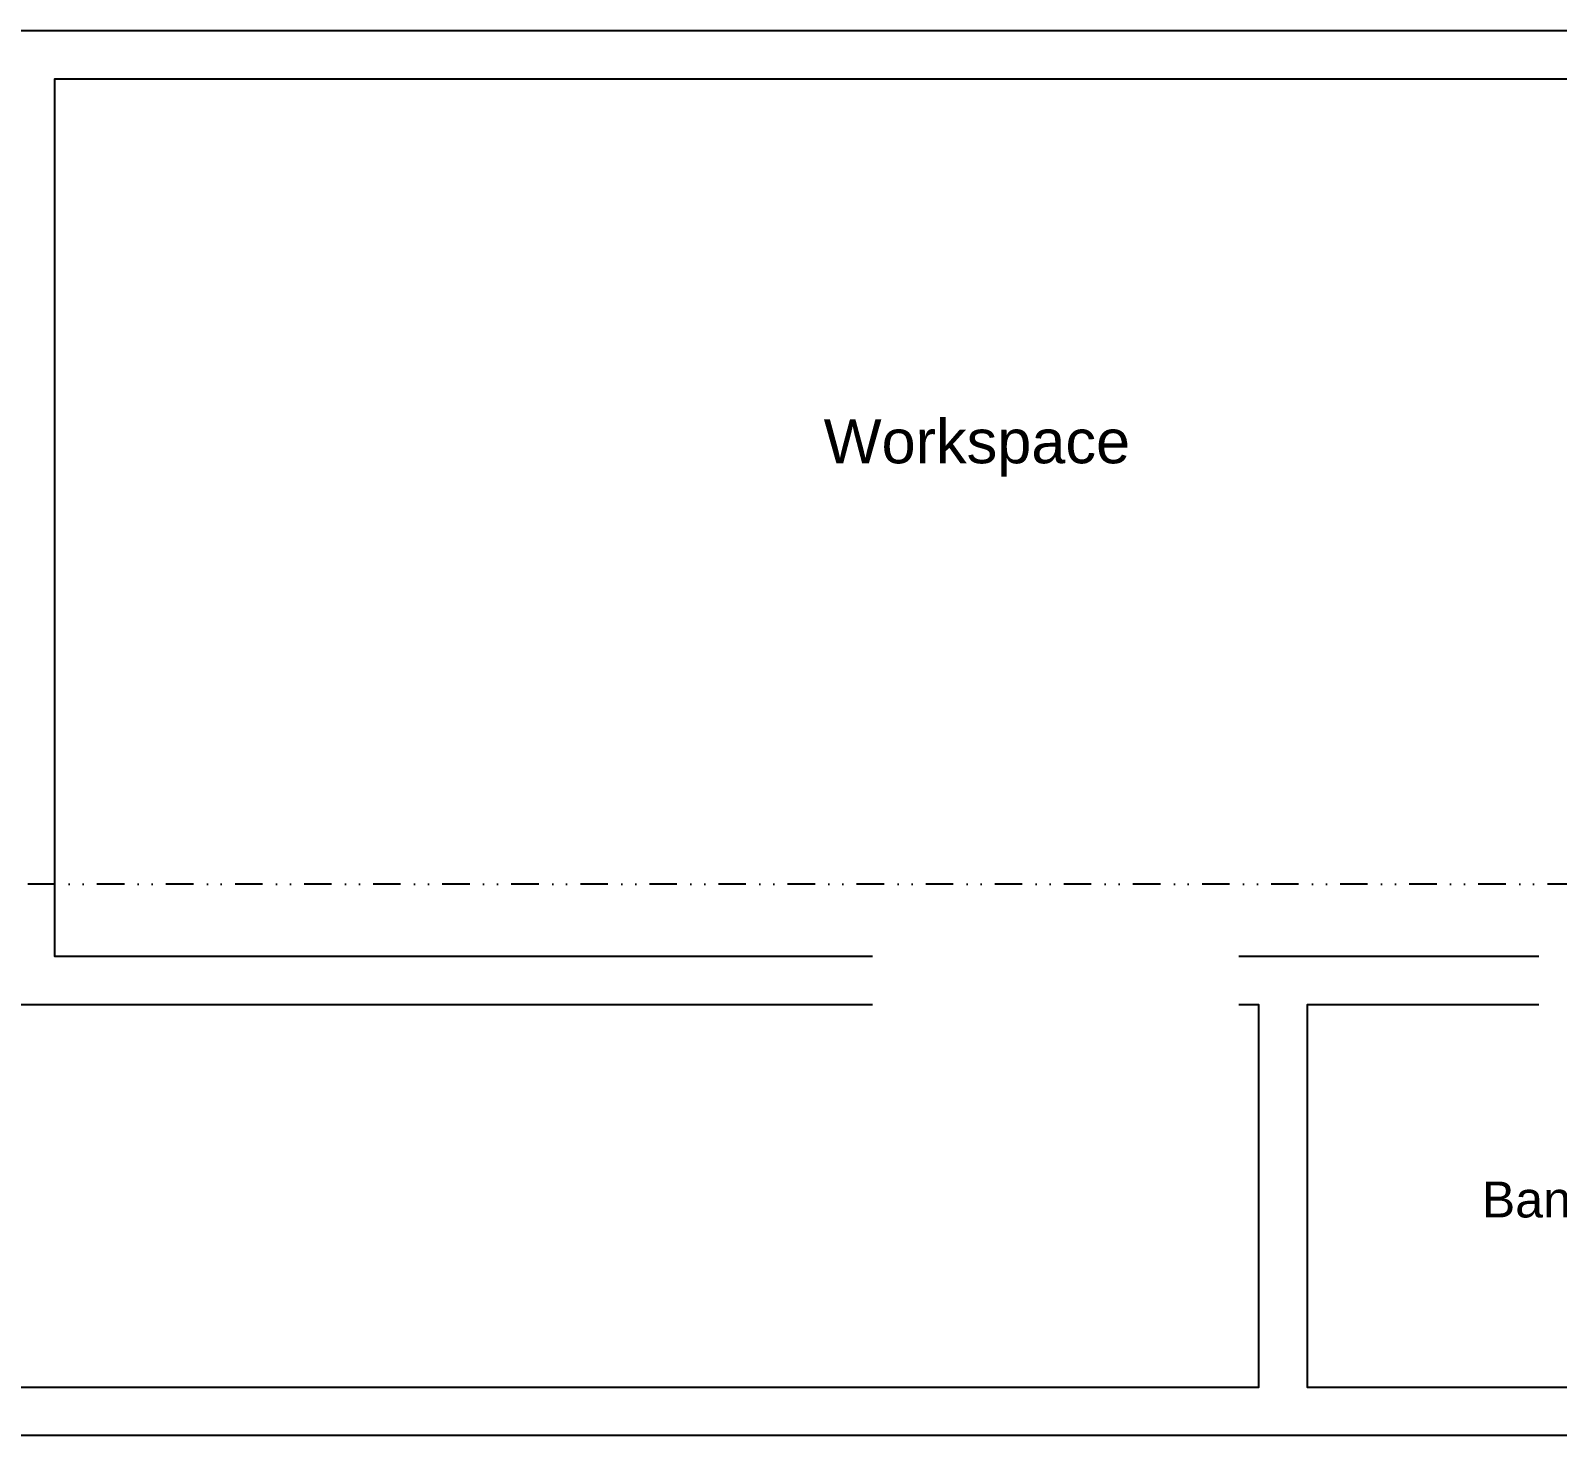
# Model space of a CAD drawing. Header units: millimetres. Extents: x 133 to 2678, y -112 to 1590.
# Drawn here: x 1105 to 1812, y 86 to 736 of the extents above; entities that cross this region are included whole.
import ezdxf

# ---------------------------------------------------------------- set-up
doc = ezdxf.new("R2010")
doc.units = ezdxf.units.MM
doc.linetypes.add('DIVIDE', pattern=[31.75, 12.7, -6.35, 0, -6.35, 0, -6.35])
for name, color, linetype in [('ARQ-COTAS', 1, 'Continuous'), ('ARQ-LINHACORTE', 3, 'DIVIDE'), ('ARQ-TEXTO2', 2, 'Continuous')]:
    doc.layers.add(name, color=color, linetype=linetype)
doc.styles.get("Standard").update_dxf_attribs({"font": 'arial.ttf'})

msp = doc.modelspace()

# ---------------------------------------------------------------- linework, layer by layer
at = {"layer": 'ARQ-COTAS', "color": 4}
for points in [[(554.88, 239.092), (554.88, 736.154), (2162.835, 736.154), (2162.835, 86.073), (554.88, 86.073), (554.88, 165.335)], [(1494.794, 307.757), (1116.529, 307.757), (1116.529, 713.785), (2140.465, 713.785), (2140.465, 393.387), (2099.135, 393.387)], [(1803.115, 307.757), (1664.285, 307.757)], [(577.249, 165.335), (577.249, 108.442), (1673.462, 108.442), (1673.462, 285.388), (1664.285, 285.388)], [(1494.794, 285.388), (802.604, 285.388)], [(1803.115, 285.388), (1695.831, 285.388), (1695.831, 108.442), (1944.738, 108.442), (1944.738, 285.388), (1890.841, 285.388)]]:
    msp.add_lwpolyline(points, dxfattribs=at)
at = {"layer": 'ARQ-LINHACORTE', "linetype": 'DIVIDE'}
msp.add_line((2298.937, 341.169), (473.024, 341.169), dxfattribs=at)

# ---------------------------------------------------------------- texts
at = {"layer": 'ARQ-TEXTO2', "linetype": 'Continuous', "attachment_point": 1}
for s, width, gutter_width, heights, insert, char_height in [('Workspace', 205.97132, 101.434, [28.433], (1472.253, 556.203), 20.2869), ('Banheiros', 81.09168, 58.739, [13.98], (1776.644, 203.568), 16.617)]:
    msp.add_mtext_dynamic_manual_height_columns(s, width=width, gutter_width=gutter_width, heights=heights, dxfattribs=dict(at, insert=insert, char_height=char_height))

doc.saveas('drawing.dxf')
